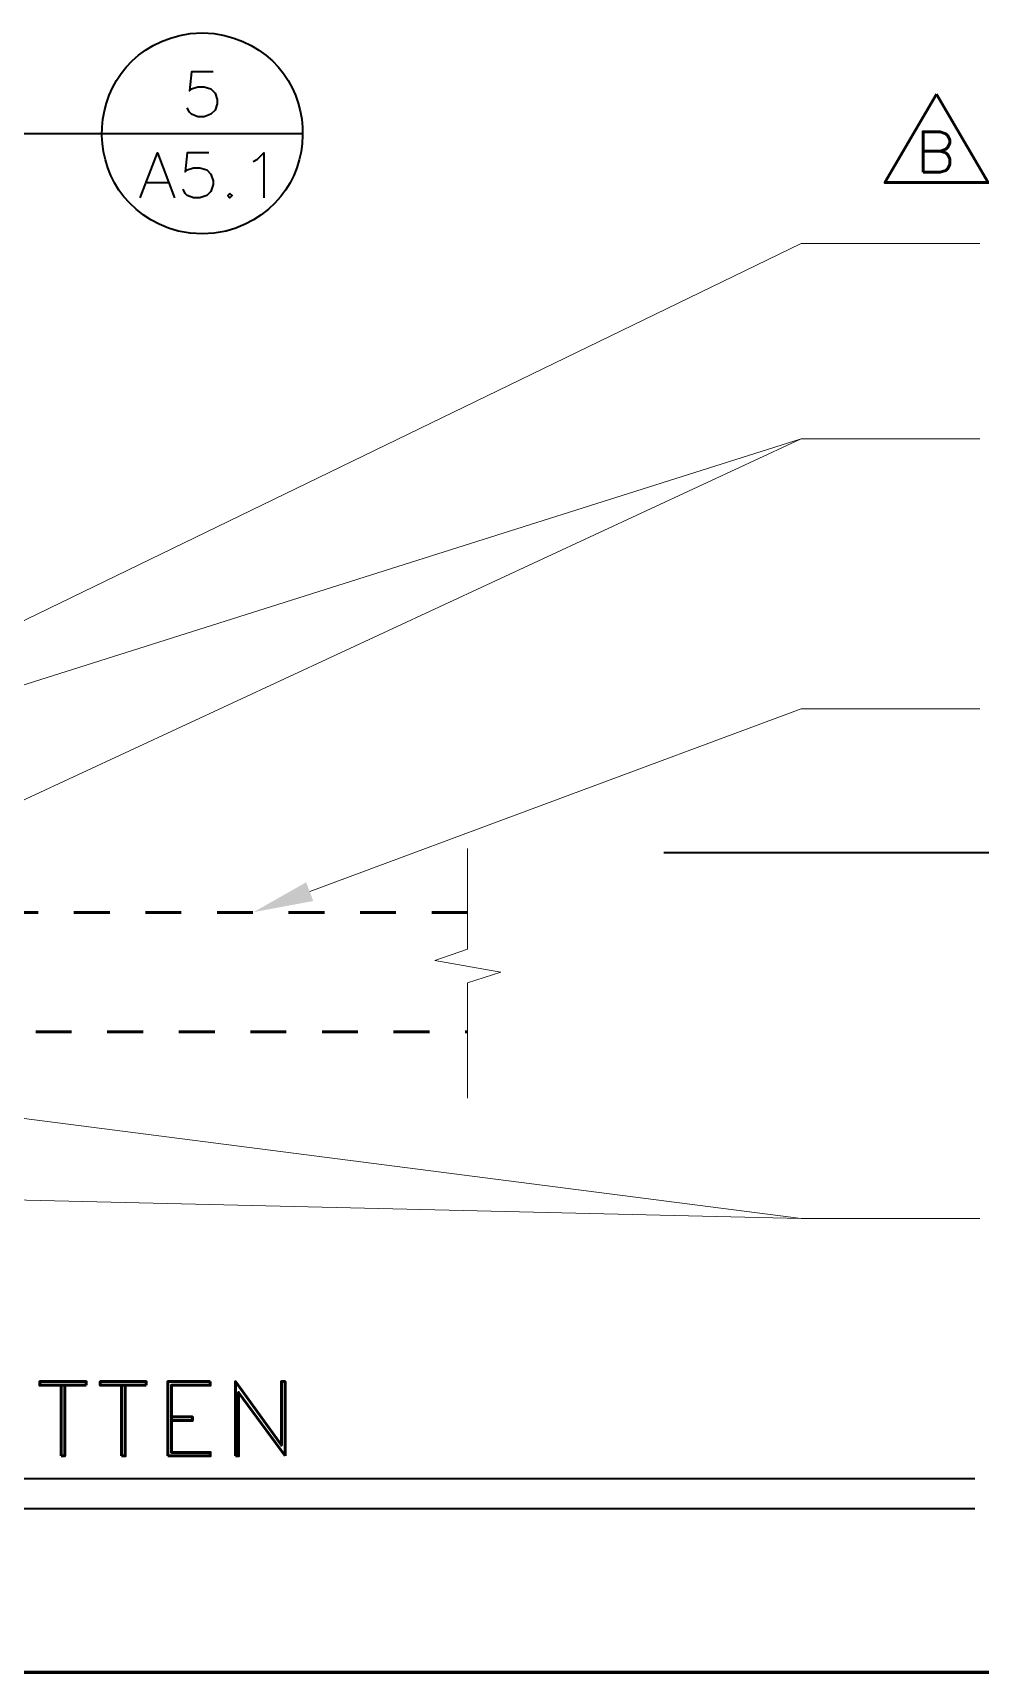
# Model space of a CAD drawing. Header units: inches. Extents: x 5 to 516, y -193 to 129.
# Drawn here: x 79.502 to 82.15, y -192.186 to -187.604 of the extents above; entities that cross this region are included whole.
import ezdxf

# ---------------------------------------------------------------- set-up
doc = ezdxf.new("R2010")
doc.units = ezdxf.units.IN
doc.header["$MEASUREMENT"] = 0
doc.linetypes.add('PDF_IMPORT', pattern=[1, 0.8, -0.2])
doc.layers.add('PDF8_Geometry', color=7, linetype='Continuous')
doc.layers.add('PDF8_Solid Fills', color=7, linetype='Continuous')

msp = doc.modelspace()

# ---------------------------------------------------------------- linework, layer by layer
at = {"layer": 'PDF8_Geometry', "lineweight": 35}
for points in [[(79.9410718, -187.6057827), (79.9755162, -187.6035605), (80.0088496, -187.6057827)], [(80.0055161, -187.7124497), (79.9455161, -187.7124497), (79.9399606, -187.7657831), (79.9455161, -187.7602275), (79.9632939, -187.754672), (79.9810717, -187.754672), (79.9988495, -187.7602275), (80.0110717, -187.7724497), (80.0166272, -187.7902275), (80.0166272, -187.8024497), (80.0110717, -187.8202275), (79.9988495, -187.8313386), (79.9810717, -187.8380053), (79.9632939, -187.8380053), (79.9455161, -187.8313386), (79.9399606, -187.8257831), (79.9332939, -187.8135609)], [(79.2344041, -188.2457829), (79.4521818, -187.8846717), (79.6944041, -187.8846717), (80.2566264, -187.8846717)], [(79.8021809, -188.0646724), (79.8499587, -187.9391168), (79.8977364, -188.0646724)], [(79.9932933, -187.9391162), (79.9332933, -187.9391162), (79.9277377, -187.9924496), (79.9332933, -187.986894), (79.951071, -187.9813385), (79.9688488, -187.9813385), (79.9877377, -187.986894), (79.9988488, -187.9991162), (80.0055155, -188.016894), (80.0055155, -188.0280051), (79.9988488, -188.046894), (79.9877377, -188.0580051), (79.9688488, -188.0646718), (79.951071, -188.0646718), (79.9332933, -188.0580051), (79.9277377, -188.0524496), (79.9221822, -188.0402274)], [(80.1177372, -187.9635608), (80.1299594, -187.9568942), (80.1477372, -187.9391164), (80.1477372, -188.0646719)], [(79.8210701, -188.0224496), (79.879959, -188.0224496)], [(80.0421829, -188.158005), (80.0088496, -188.1635605), (79.9755162, -188.1657827), (79.9410718, -188.1635605), (79.9077384, -188.158005)], [(81.2655147, -189.8946721), (85.5788483, -189.8946721)], [(73.105516, -191.6446722), (82.1344056, -191.6446722)], [(73.105516, -191.7280055), (82.1344056, -191.7280055)]]:
    msp.add_lwpolyline(points, dxfattribs=at)
at = {"layer": 'PDF8_Geometry', "lineweight": 50}
for points in [[(82.0277376, -187.7746717), (82.1721821, -188.0224495), (81.8832932, -188.0224495)], [(79.651071, -191.3835611), (79.521071, -191.3835611), (79.521071, -191.3735611), (79.651071, -191.3735611)], [(79.8188487, -191.3835611), (79.6899598, -191.3835611), (79.6899598, -191.3735611), (79.8188487, -191.3735611)]]:
    msp.add_lwpolyline(points, close=True, dxfattribs=at)
for points in [[(81.9899591, -187.9935607), (81.9899591, -187.8802274), (82.0377369, -187.8802274), (82.0532924, -187.885783), (82.058848, -187.8913385), (82.0644036, -187.9024496), (82.0644036, -187.9124496), (82.058848, -187.9235607), (82.0532924, -187.9291163), (82.0377369, -187.9346718), (81.9899591, -187.9346718)], [(82.0377383, -187.934672), (82.0532939, -187.9391164), (82.0588494, -187.944672), (82.064405, -187.9557831), (82.064405, -187.9713386), (82.0588494, -187.9824498), (82.0532939, -187.9880053), (82.0377383, -187.9935609), (81.9899606, -187.9935609)], [(79.5810708, -191.3835612), (79.5810708, -191.581339)], [(79.5910716, -191.3835612), (79.5910716, -191.581339), (79.5810716, -191.581339)], [(79.7499596, -191.3835612), (79.7499596, -191.581339)], [(79.7599604, -191.3835612), (79.7599604, -191.581339), (79.7499604, -191.581339)], [(79.9977367, -191.3735611), (79.8788478, -191.3735611), (79.8788478, -191.5813389)], [(79.9977374, -191.3735612), (79.9977374, -191.3835612), (79.8888485, -191.3835612), (79.8888485, -191.571339), (79.9977374, -191.571339), (79.9977374, -191.581339), (79.8788485, -191.581339)], [(80.206627, -191.5813389), (80.206627, -191.3735611), (80.196627, -191.3735611), (80.196627, -191.5513389), (80.0677381, -191.3735611), (80.0677381, -191.5813389)], [(80.2066266, -191.5813391), (80.0766266, -191.4035613), (80.0766266, -191.5813391), (80.0677377, -191.5813391)], [(79.8888485, -191.4724499), (79.9477374, -191.4724499), (79.9477374, -191.4824499), (79.8888485, -191.4824499)]]:
    msp.add_lwpolyline(points, dxfattribs=at)
at = {"layer": 'PDF8_Geometry', "lineweight": 35}
msp.add_lwpolyline([(80.0521809, -188.0524495), (80.0466253, -188.0580051), (80.0521809, -188.0646717), (80.0588476, -188.0580051)], close=True, dxfattribs=at)
at = {"layer": 'PDF8_Geometry', "lineweight": 15}
for points in [[(78.8866263, -189.5324499), (81.6488489, -188.1924497), (82.1488489, -188.1924497)], [(77.54218, -190.0380055), (81.6488469, -188.7380055), (82.1488469, -188.7380055)], [(78.3266265, -190.2813389), (81.6488488, -188.7380055), (82.1488489, -188.7380055)], [(80.2755153, -190.0035611), (81.6488489, -189.493561), (82.1488489, -189.493561)], [(80.7166277, -190.5813388), (80.7166277, -190.2591166), (80.8099611, -190.2291166), (80.6255166, -190.1968943), (80.7166277, -190.1646721), (80.7166277, -189.883561)], [(76.9210726, -190.3091166), (81.6488508, -190.9180056), (82.1488506, -190.9180056)], [(77.6332942, -190.82245), (81.64885, -190.9180056), (82.14885, -190.9180056)]]:
    msp.add_lwpolyline(points, dxfattribs=at)
at = {"layer": 'PDF8_Geometry', "linetype": 'PDF_IMPORT', "lineweight": 50, "ltscale": 0.083333}
for points in [[(78.7099589, -190.0624498), (78.7099589, -190.3957832), (80.7166262, -190.3957832)], [(80.7166277, -190.0624498), (78.7099616, -190.0624498)]]:
    msp.add_lwpolyline(points, dxfattribs=at)
at = {"layer": 'PDF8_Geometry', "lineweight": 60}
msp.add_lwpolyline([(71.579958, -192.1857834), (116.5799616, -192.1857834)], dxfattribs=at)
at = {"layer": 'PDF8_Geometry', "lineweight": 35}
for points in [[(79.9077384, -188.158005), (79.6066644, -188.0751716), (79.6316088, -187.6503198), (79.9410718, -187.6057827)], [(80.0088496, -187.6057827), (80.3194792, -187.650116), (80.3446459, -188.0754124), (80.0421829, -188.158005)]]:
    msp.add_open_spline(points, degree=3, dxfattribs=at)
at = {"layer": 'PDF8_Solid Fills', "lineweight": 50, "transparency": 33554559}
msp.add_solid([(80.2855161, -190.0302278), (80.1188494, -190.0613389), (80.2655161, -189.9780055)], dxfattribs=at)

doc.saveas('drawing.dxf')
